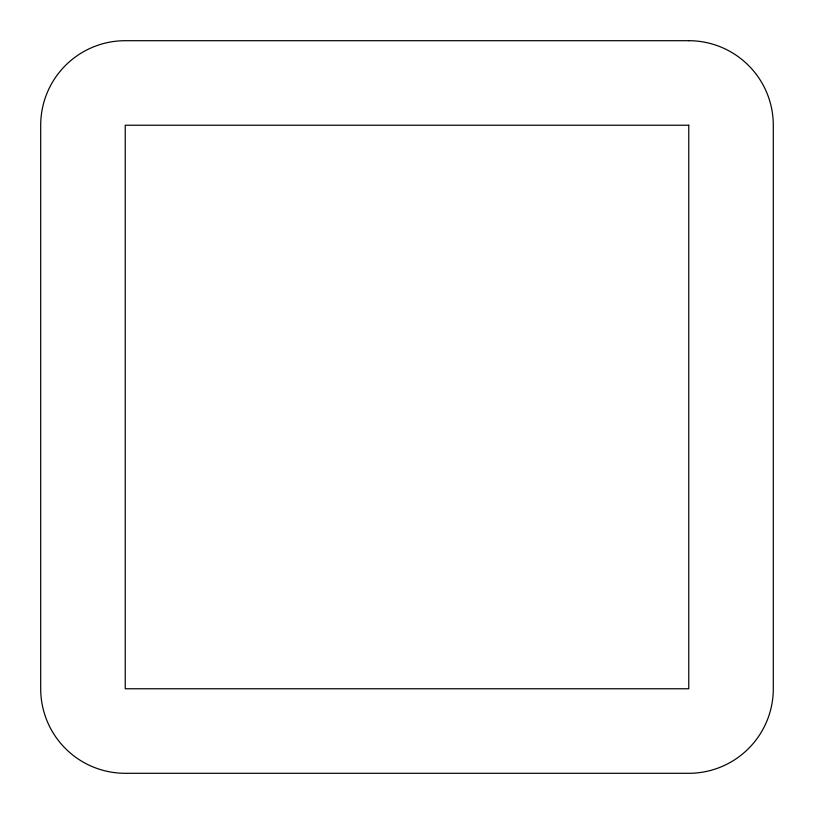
<?xml version="1.0" encoding="UTF-8"?>
<svg xmlns="http://www.w3.org/2000/svg" width="814" height="814" viewBox="0 0 814 814"><rect width="100%" height="100%" fill="white"/><g stroke="black" fill="none" stroke-linecap="round" stroke-linejoin="round"><path stroke-width="1.22" d="M688.766 40.7L125.234 40.7A84.534 84.534 0 0 0 40.7 125.234L40.7 688.766A84.534 84.534 0 0 0 125.234 773.3L688.766 773.3A84.534 84.534 0 0 0 773.3 688.766L773.3 125.234A84.534 84.534 0 0 0 688.766 40.7M688.766 125.234L125.234 125.234L125.234 688.766L688.766 688.766L688.766 125.234"/></g></svg>
